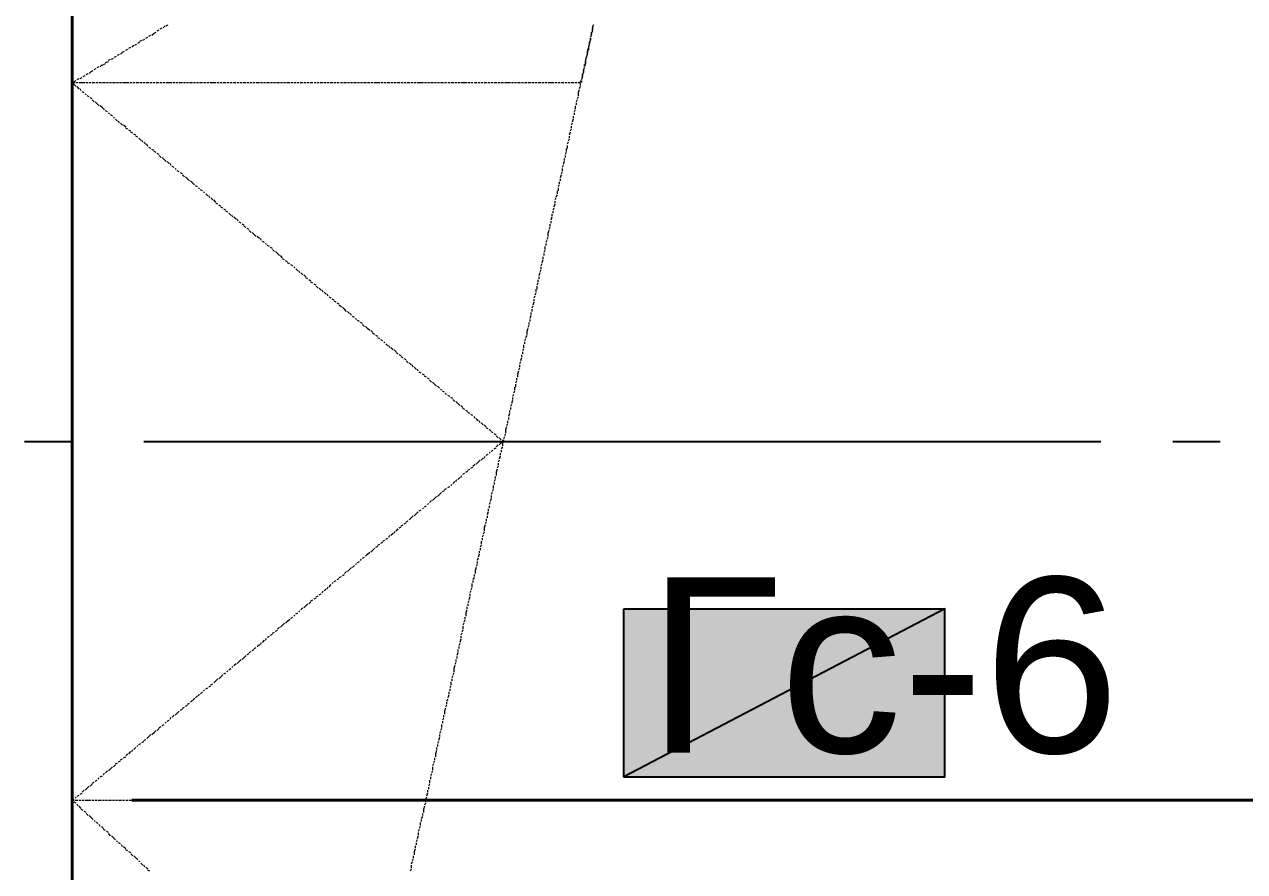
# Model space of a CAD drawing. Extents: x 0 to 604, y 0 to 420.
# Drawn here: x 78.23 to 103.74, y 194.32 to 212.04 of the extents above; entities that cross this region are included whole.
import ezdxf

# ---------------------------------------------------------------- set-up
doc = ezdxf.new("R2010")
doc.units = 0
doc.styles.add('TEYPDFCAD_TEXT', font='arial.ttf')

msp = doc.modelspace()

# ---------------------------------------------------------------- hatches: boundary and pattern name
at = {"true_color": 0xffffff}
h = msp.add_hatch(color=0, dxfattribs=at)
h.paths.add_polyline_path([(90.763, 199.813), (97.472, 199.813), (90.763, 196.3)])
h.paths.add_polyline_path([(97.472, 199.813), (90.763, 196.3), (97.472, 196.3)])

# ---------------------------------------------------------------- linework, layer by layer
at = {"color": 7, "lineweight": 40}
for p, q in [((79.227, 262.065), (79.227, 174.561)), ((107.992, 195.813), (80.476, 195.813))]:
    msp.add_line(p, q, dxfattribs=at)
at = {"lineweight": 25}
for p, q in [((79.227, 221.911), (79.227, 201.909)), ((79.227, 203.306), (78.232, 203.306)), ((100.732, 203.306), (80.73, 203.306)), ((103.23, 203.306), (102.235, 203.306)), ((79.227, 200.406), (79.227, 199.411)), ((79.227, 197.908), (79.227, 177.906))]:
    msp.add_line(p, q, dxfattribs=at)
at = {"color": 7, "lineweight": 5}
for p, q in [((79.227, 212.026), (79.227, 211.984)), ((79.227, 211.963), (79.227, 211.899)), ((81.068, 211.942), (81.111, 211.963)), ((81.132, 211.963), (81.174, 212.005)), ((81.195, 212.005), (81.238, 212.026)), ((90.106, 211.963), (90.128, 212.026)), ((90.128, 212.026), (90.106, 211.984)), ((90.106, 211.963), (90.106, 211.921)), ((79.227, 211.878), (79.227, 211.836)), ((79.227, 211.815), (79.227, 211.773)), ((79.227, 211.751), (79.227, 211.688)), ((80.645, 211.688), (80.687, 211.709)), ((80.708, 211.709), (80.751, 211.73)), ((80.772, 211.751), (80.814, 211.773)), ((80.835, 211.794), (80.878, 211.815)), ((80.899, 211.815), (80.941, 211.857)), ((80.941, 211.857), (80.984, 211.878)), ((81.005, 211.899), (81.047, 211.921)), ((90.085, 211.836), (90.064, 211.773)), ((90.064, 211.773), (90.085, 211.815)), ((90.064, 211.688), (90.064, 211.751)), ((90.064, 211.751), (90.064, 211.709)), ((90.106, 211.899), (90.085, 211.857)), ((90.085, 211.836), (90.085, 211.878)), ((90.106, 211.899), (90.106, 211.942)), ((79.227, 211.667), (79.227, 211.624)), ((79.227, 211.603), (79.227, 211.561)), ((79.227, 211.54), (79.227, 211.476)), ((79.227, 211.455), (79.227, 211.413)), ((80.243, 211.413), (80.285, 211.455)), ((80.285, 211.455), (80.327, 211.476)), ((80.349, 211.497), (80.391, 211.518)), ((80.412, 211.54), (80.454, 211.561)), ((80.476, 211.561), (80.518, 211.603)), ((80.539, 211.603), (80.581, 211.624)), ((80.603, 211.645), (80.645, 211.667)), ((90.001, 211.497), (90.022, 211.54)), ((90.001, 211.497), (90.001, 211.434)), ((90.001, 211.413), (90.001, 211.476)), ((90.043, 211.624), (90.022, 211.582)), ((90.022, 211.561), (90.043, 211.603)), ((90.022, 211.561), (90.022, 211.497)), ((90.043, 211.688), (90.043, 211.645)), ((90.043, 211.624), (90.043, 211.667)), ((79.227, 211.392), (79.227, 211.349)), ((79.227, 211.328), (79.227, 211.264)), ((79.227, 211.264), (79.227, 211.201)), ((79.819, 211.159), (79.862, 211.201)), ((79.883, 211.201), (79.925, 211.222)), ((79.925, 211.243), (79.989, 211.264)), ((79.989, 211.286), (80.031, 211.307)), ((80.052, 211.307), (80.095, 211.328)), ((80.116, 211.349), (80.158, 211.37)), ((80.179, 211.392), (80.222, 211.413)), ((89.958, 211.222), (89.937, 211.159)), ((89.937, 211.159), (89.937, 211.201)), ((89.979, 211.349), (89.958, 211.307)), ((89.958, 211.286), (89.979, 211.328)), ((89.958, 211.286), (89.958, 211.243)), ((89.958, 211.222), (89.958, 211.264)), ((89.979, 211.349), (90.001, 211.413)), ((90.001, 211.413), (89.979, 211.37)), ((79.227, 211.18), (79.227, 211.137)), ((79.227, 211.116), (79.227, 211.074)), ((79.227, 211.053), (79.227, 210.989)), ((79.227, 210.968), (79.227, 210.926)), ((79.46, 210.947), (79.502, 210.968)), ((79.523, 210.989), (79.565, 211.011)), ((79.587, 211.011), (79.629, 211.053)), ((79.629, 211.053), (79.671, 211.074)), ((79.692, 211.095), (79.735, 211.116)), ((79.756, 211.137), (79.798, 211.159)), ((89.895, 210.947), (89.874, 210.883)), ((89.895, 211.011), (89.895, 210.968)), ((89.895, 210.947), (89.895, 210.989)), ((89.916, 211.074), (89.937, 211.137)), ((89.937, 211.137), (89.916, 211.095)), ((89.916, 211.074), (89.916, 211.032)), ((89.916, 211.011), (89.916, 211.053)), ((79.227, 210.905), (79.227, 210.862)), ((79.227, 210.841), (79.227, 210.778)), ((79.227, 210.82), (79.29, 210.82)), ((79.269, 210.778), (79.227, 210.82)), ((79.227, 210.82), (79.269, 210.82)), ((79.227, 210.756), (79.227, 210.714)), ((79.227, 210.693), (79.227, 210.651)), ((79.269, 210.841), (79.311, 210.862)), ((79.311, 210.735), (79.269, 210.778)), ((79.311, 210.82), (79.354, 210.82)), ((79.333, 210.883), (79.375, 210.905)), ((79.375, 210.693), (79.333, 210.735)), ((79.375, 210.82), (79.438, 210.82)), ((79.396, 210.905), (79.438, 210.926)), ((79.417, 210.651), (79.396, 210.693)), ((79.438, 210.82), (79.502, 210.82)), ((79.523, 210.82), (79.565, 210.82)), ((79.587, 210.82), (79.629, 210.82)), ((79.65, 210.82), (79.714, 210.82)), ((79.735, 210.82), (79.777, 210.82)), ((79.798, 210.82), (79.841, 210.82)), ((79.862, 210.82), (79.925, 210.82)), ((79.947, 210.82), (79.989, 210.82)), ((80.01, 210.82), (80.052, 210.82)), ((80.073, 210.82), (80.137, 210.82)), ((80.158, 210.82), (80.2, 210.82)), ((80.222, 210.82), (80.264, 210.82)), ((80.285, 210.82), (80.349, 210.82)), ((80.349, 210.82), (80.412, 210.82)), ((80.433, 210.82), (80.476, 210.82)), ((80.497, 210.82), (80.539, 210.82)), ((80.56, 210.82), (80.624, 210.82)), ((80.645, 210.82), (80.687, 210.82)), ((80.708, 210.82), (80.751, 210.82)), ((80.772, 210.82), (80.835, 210.82)), ((80.857, 210.82), (80.899, 210.82)), ((80.92, 210.82), (80.962, 210.82)), ((80.984, 210.82), (81.047, 210.82)), ((81.068, 210.82), (81.111, 210.82)), ((81.132, 210.82), (81.174, 210.82)), ((81.195, 210.82), (81.259, 210.82)), ((81.259, 210.82), (81.322, 210.82)), ((81.343, 210.82), (81.386, 210.82)), ((81.407, 210.82), (81.449, 210.82)), ((81.47, 210.82), (81.534, 210.82)), ((81.555, 210.82), (81.597, 210.82)), ((81.619, 210.82), (81.661, 210.82)), ((81.682, 210.82), (81.746, 210.82)), ((81.767, 210.82), (81.809, 210.82)), ((81.83, 210.82), (81.873, 210.82)), ((81.894, 210.82), (81.957, 210.82)), ((81.978, 210.82), (82.021, 210.82)), ((82.042, 210.82), (82.084, 210.82)), ((82.105, 210.82), (82.169, 210.82)), ((82.169, 210.82), (82.232, 210.82)), ((82.254, 210.82), (82.296, 210.82)), ((82.317, 210.82), (82.359, 210.82)), ((82.381, 210.82), (82.444, 210.82)), ((82.465, 210.82), (82.508, 210.82)), ((82.529, 210.82), (82.571, 210.82)), ((82.592, 210.82), (82.656, 210.82)), ((82.677, 210.82), (82.719, 210.82)), ((82.74, 210.82), (82.783, 210.82)), ((82.804, 210.82), (82.867, 210.82)), ((82.889, 210.82), (82.931, 210.82)), ((82.952, 210.82), (82.994, 210.82)), ((83.016, 210.82), (83.058, 210.82)), ((83.079, 210.82), (83.143, 210.82)), ((83.164, 210.82), (83.206, 210.82)), ((83.227, 210.82), (83.27, 210.82)), ((83.291, 210.82), (83.354, 210.82)), ((83.375, 210.82), (83.418, 210.82)), ((83.439, 210.82), (83.481, 210.82)), ((83.502, 210.82), (83.566, 210.82)), ((83.587, 210.82), (83.629, 210.82)), ((83.651, 210.82), (83.693, 210.82)), ((83.714, 210.82), (83.778, 210.82)), ((83.799, 210.82), (83.841, 210.82)), ((83.862, 210.82), (83.905, 210.82)), ((83.926, 210.82), (83.968, 210.82)), ((83.989, 210.82), (84.053, 210.82)), ((84.074, 210.82), (84.116, 210.82)), ((84.137, 210.82), (84.18, 210.82)), ((84.201, 210.82), (84.264, 210.82)), ((84.286, 210.82), (84.328, 210.82)), ((84.349, 210.82), (84.391, 210.82)), ((84.413, 210.82), (84.476, 210.82)), ((84.497, 210.82), (84.54, 210.82)), ((84.561, 210.82), (84.603, 210.82)), ((84.624, 210.82), (84.688, 210.82)), ((84.709, 210.82), (84.751, 210.82)), ((84.772, 210.82), (84.815, 210.82)), ((84.836, 210.82), (84.878, 210.82)), ((84.899, 210.82), (84.963, 210.82)), ((84.984, 210.82), (85.026, 210.82)), ((85.048, 210.82), (85.09, 210.82)), ((85.111, 210.82), (85.175, 210.82)), ((85.196, 210.82), (85.238, 210.82)), ((85.259, 210.82), (85.302, 210.82)), ((85.323, 210.82), (85.386, 210.82)), ((85.407, 210.82), (85.45, 210.82)), ((85.471, 210.82), (85.513, 210.82)), ((85.534, 210.82), (85.598, 210.82)), ((85.598, 210.82), (85.661, 210.82)), ((85.683, 210.82), (85.725, 210.82)), ((85.746, 210.82), (85.788, 210.82)), ((85.81, 210.82), (85.873, 210.82)), ((85.894, 210.82), (85.937, 210.82)), ((85.958, 210.82), (86, 210.82)), ((86.021, 210.82), (86.085, 210.82)), ((86.106, 210.82), (86.148, 210.82)), ((86.169, 210.82), (86.212, 210.82)), ((86.233, 210.82), (86.296, 210.82)), ((86.318, 210.82), (86.36, 210.82)), ((86.381, 210.82), (86.423, 210.82)), ((86.445, 210.82), (86.508, 210.82)), ((86.508, 210.82), (86.572, 210.82)), ((86.593, 210.82), (86.635, 210.82)), ((86.656, 210.82), (86.699, 210.82)), ((86.72, 210.82), (86.783, 210.82)), ((86.804, 210.82), (86.847, 210.82)), ((86.868, 210.82), (86.91, 210.82)), ((86.931, 210.82), (86.995, 210.82)), ((87.016, 210.82), (87.058, 210.82)), ((87.08, 210.82), (87.122, 210.82)), ((87.143, 210.82), (87.207, 210.82)), ((87.228, 210.82), (87.27, 210.82)), ((87.291, 210.82), (87.334, 210.82)), ((87.355, 210.82), (87.418, 210.82)), ((87.418, 210.82), (87.482, 210.82)), ((87.503, 210.82), (87.545, 210.82)), ((87.566, 210.82), (87.609, 210.82)), ((87.63, 210.82), (87.693, 210.82)), ((87.715, 210.82), (87.757, 210.82)), ((87.778, 210.82), (87.82, 210.82)), ((87.842, 210.82), (87.905, 210.82)), ((87.926, 210.82), (87.969, 210.82)), ((87.99, 210.82), (88.032, 210.82)), ((88.053, 210.82), (88.117, 210.82)), ((88.138, 210.82), (88.18, 210.82)), ((88.201, 210.82), (88.244, 210.82)), ((88.265, 210.82), (88.328, 210.82)), ((88.328, 210.82), (88.392, 210.82)), ((88.413, 210.82), (88.455, 210.82)), ((88.477, 210.82), (88.519, 210.82)), ((88.54, 210.82), (88.604, 210.82)), ((88.625, 210.82), (88.667, 210.82)), ((88.688, 210.82), (88.731, 210.82)), ((88.752, 210.82), (88.815, 210.82)), ((88.836, 210.82), (88.879, 210.82)), ((88.9, 210.82), (88.942, 210.82)), ((88.963, 210.82), (89.027, 210.82)), ((89.048, 210.82), (89.09, 210.82)), ((89.112, 210.82), (89.154, 210.82)), ((89.175, 210.82), (89.239, 210.82)), ((89.239, 210.82), (89.302, 210.82)), ((89.323, 210.82), (89.366, 210.82)), ((89.387, 210.82), (89.429, 210.82)), ((89.45, 210.82), (89.514, 210.82)), ((89.535, 210.82), (89.577, 210.82)), ((89.598, 210.82), (89.641, 210.82)), ((89.662, 210.82), (89.725, 210.82)), ((89.747, 210.82), (89.789, 210.82)), ((89.81, 210.82), (89.852, 210.82)), ((89.852, 210.735), (89.831, 210.693)), ((89.852, 210.82), (89.874, 210.862)), ((89.852, 210.799), (89.852, 210.756)), ((89.874, 210.883), (89.895, 210.926)), ((89.874, 210.862), (89.874, 210.82)), ((79.227, 210.63), (79.227, 210.566)), ((79.227, 210.545), (79.227, 210.502)), ((79.227, 210.481), (79.227, 210.439)), ((79.481, 210.608), (79.438, 210.63)), ((79.523, 210.566), (79.502, 210.587)), ((79.587, 210.524), (79.544, 210.545)), ((79.65, 210.481), (79.608, 210.502)), ((79.692, 210.418), (79.65, 210.46)), ((89.789, 210.46), (89.768, 210.418)), ((89.81, 210.524), (89.789, 210.481)), ((89.831, 210.672), (89.81, 210.608)), ((89.81, 210.608), (89.81, 210.545)), ((79.227, 210.418), (79.227, 210.354)), ((79.227, 210.354), (79.227, 210.291)), ((79.227, 210.27), (79.227, 210.227)), ((79.227, 210.206), (79.227, 210.164)), ((79.756, 210.375), (79.714, 210.418)), ((79.798, 210.333), (79.756, 210.375)), ((79.862, 210.291), (79.819, 210.333)), ((79.904, 210.249), (79.862, 210.291)), ((79.968, 210.206), (79.925, 210.227)), ((80.01, 210.164), (79.989, 210.185)), ((89.747, 210.249), (89.725, 210.206)), ((89.725, 210.185), (89.725, 210.143)), ((89.747, 210.333), (89.747, 210.27)), ((89.768, 210.397), (89.768, 210.354)), ((79.227, 210.143), (79.227, 210.079)), ((79.227, 210.058), (79.227, 210.016)), ((79.227, 209.994), (79.227, 209.952)), ((79.227, 209.931), (79.227, 209.868)), ((80.073, 210.121), (80.031, 210.143)), ((80.116, 210.079), (80.095, 210.1)), ((80.179, 210.016), (80.137, 210.058)), ((80.222, 209.973), (80.2, 210.016)), ((80.285, 209.931), (80.243, 209.973)), ((80.349, 209.889), (80.306, 209.931)), ((89.683, 209.973), (89.662, 209.931)), ((89.704, 210.058), (89.683, 209.994)), ((89.704, 210.121), (89.704, 210.079)), ((79.227, 209.846), (79.227, 209.804)), ((79.227, 209.783), (79.227, 209.74)), ((79.227, 209.719), (79.227, 209.656)), ((80.391, 209.846), (80.349, 209.868)), ((80.454, 209.804), (80.412, 209.825)), ((80.497, 209.762), (80.454, 209.783)), ((80.56, 209.719), (80.518, 209.74)), ((80.603, 209.677), (80.56, 209.698)), ((89.641, 209.783), (89.62, 209.719)), ((89.62, 209.698), (89.62, 209.656)), ((89.662, 209.846), (89.641, 209.804)), ((89.662, 209.91), (89.662, 209.868)), ((79.227, 209.635), (79.227, 209.592)), ((79.227, 209.571), (79.227, 209.529)), ((79.227, 209.508), (79.227, 209.444)), ((79.227, 209.444), (79.227, 209.381)), ((80.666, 209.613), (80.624, 209.656)), ((80.708, 209.571), (80.687, 209.613)), ((80.772, 209.529), (80.73, 209.571)), ((80.814, 209.486), (80.793, 209.529)), ((80.878, 209.444), (80.835, 209.465)), ((80.941, 209.402), (80.899, 209.423)), ((89.556, 209.444), (89.556, 209.381)), ((89.598, 209.571), (89.577, 209.529)), ((89.577, 209.508), (89.577, 209.444)), ((89.62, 209.635), (89.598, 209.592)), ((79.227, 209.359), (79.227, 209.317)), ((79.227, 209.296), (79.227, 209.254)), ((79.227, 209.232), (79.227, 209.169)), ((80.984, 209.359), (80.941, 209.381)), ((81.047, 209.317), (81.005, 209.338)), ((81.089, 209.254), (81.047, 209.296)), ((81.153, 209.211), (81.111, 209.254)), ((81.195, 209.169), (81.153, 209.211)), ((81.259, 209.127), (81.216, 209.169)), ((89.514, 209.169), (89.493, 209.106)), ((89.514, 209.232), (89.514, 209.19)), ((89.556, 209.359), (89.535, 209.317)), ((89.535, 209.296), (89.535, 209.254)), ((79.227, 209.148), (79.227, 209.106)), ((79.227, 209.084), (79.227, 209.042)), ((79.227, 209.021), (79.227, 208.957)), ((79.227, 208.936), (79.227, 208.894)), ((81.301, 209.084), (81.28, 209.127)), ((81.365, 209.042), (81.322, 209.063)), ((81.407, 209), (81.386, 209.021)), ((81.47, 208.957), (81.428, 208.978)), ((81.534, 208.915), (81.492, 208.936)), ((81.576, 208.851), (81.534, 208.894)), ((89.45, 208.894), (89.429, 208.83)), ((89.471, 208.957), (89.45, 208.915)), ((89.493, 209.084), (89.471, 209.042)), ((89.471, 209.021), (89.471, 208.978)), ((79.227, 208.873), (79.227, 208.83)), ((79.227, 208.809), (79.227, 208.746)), ((79.227, 208.725), (79.227, 208.682)), ((79.227, 208.661), (79.227, 208.619)), ((81.64, 208.809), (81.597, 208.851)), ((81.682, 208.767), (81.64, 208.809)), ((81.746, 208.725), (81.703, 208.767)), ((81.788, 208.682), (81.746, 208.725)), ((81.851, 208.64), (81.809, 208.661)), ((89.408, 208.682), (89.387, 208.64)), ((89.408, 208.746), (89.408, 208.703)), ((89.429, 208.809), (89.429, 208.767)), ((79.227, 208.597), (79.227, 208.534)), ((79.227, 208.534), (79.227, 208.47)), ((79.227, 208.449), (79.227, 208.407)), ((79.227, 208.386), (79.227, 208.343)), ((81.894, 208.597), (81.873, 208.619)), ((81.957, 208.555), (81.915, 208.576)), ((82, 208.513), (81.978, 208.534)), ((82.063, 208.449), (82.021, 208.492)), ((82.105, 208.407), (82.084, 208.449)), ((82.169, 208.365), (82.127, 208.407)), ((89.344, 208.407), (89.323, 208.365)), ((89.366, 208.47), (89.344, 208.428)), ((89.366, 208.555), (89.366, 208.492)), ((89.387, 208.619), (89.387, 208.555)), ((79.227, 208.322), (79.227, 208.259)), ((79.227, 208.238), (79.227, 208.195)), ((79.227, 208.174), (79.227, 208.132)), ((82.232, 208.322), (82.19, 208.365)), ((82.275, 208.28), (82.232, 208.301)), ((82.338, 208.238), (82.296, 208.259)), ((82.381, 208.195), (82.338, 208.216)), ((82.444, 208.153), (82.402, 208.174)), ((82.486, 208.111), (82.444, 208.132)), ((89.302, 208.195), (89.281, 208.153)), ((89.281, 208.132), (89.281, 208.089)), ((89.323, 208.28), (89.302, 208.216)), ((89.323, 208.343), (89.323, 208.301)), ((79.227, 208.111), (79.227, 208.047)), ((79.227, 208.026), (79.227, 207.984)), ((79.227, 207.963), (79.227, 207.92)), ((79.227, 207.899), (79.227, 207.835)), ((82.55, 208.047), (82.508, 208.089)), ((82.592, 208.005), (82.571, 208.047)), ((82.656, 207.963), (82.613, 208.005)), ((82.698, 207.92), (82.677, 207.963)), ((82.762, 207.878), (82.719, 207.899)), ((89.26, 208.005), (89.239, 207.941)), ((89.239, 207.92), (89.239, 207.878)), ((89.26, 208.068), (89.26, 208.026)), ((79.227, 207.814), (79.227, 207.772)), ((79.227, 207.751), (79.227, 207.708)), ((79.227, 207.687), (79.227, 207.624)), ((79.227, 207.624), (79.227, 207.56)), ((82.825, 207.835), (82.783, 207.857)), ((82.867, 207.793), (82.825, 207.814)), ((82.931, 207.751), (82.889, 207.772)), ((82.973, 207.687), (82.931, 207.73)), ((83.037, 207.645), (82.994, 207.687)), ((83.079, 207.603), (83.037, 207.645)), ((89.196, 207.73), (89.175, 207.666)), ((89.175, 207.666), (89.175, 207.603)), ((89.217, 207.793), (89.196, 207.751)), ((89.217, 207.857), (89.217, 207.814)), ((79.227, 207.539), (79.227, 207.497)), ((79.227, 207.476), (79.227, 207.433)), ((79.227, 207.412), (79.227, 207.349)), ((83.143, 207.56), (83.1, 207.603)), ((83.185, 207.518), (83.164, 207.56)), ((83.248, 207.476), (83.206, 207.497)), ((83.291, 207.433), (83.27, 207.454)), ((83.354, 207.391), (83.312, 207.412)), ((83.418, 207.349), (83.375, 207.37)), ((89.112, 207.391), (89.112, 207.327)), ((89.154, 207.518), (89.133, 207.476)), ((89.133, 207.454), (89.133, 207.412)), ((89.175, 207.582), (89.154, 207.539)), ((79.227, 207.327), (79.227, 207.285)), ((79.227, 207.264), (79.227, 207.222)), ((79.227, 207.201), (79.227, 207.137)), ((79.227, 207.116), (79.227, 207.073)), ((83.46, 207.285), (83.418, 207.327)), ((83.524, 207.243), (83.481, 207.285)), ((83.566, 207.201), (83.524, 207.243)), ((83.629, 207.158), (83.587, 207.201)), ((83.672, 207.116), (83.629, 207.137)), ((89.069, 207.116), (89.048, 207.052)), ((89.069, 207.179), (89.069, 207.137)), ((89.112, 207.306), (89.09, 207.264)), ((89.09, 207.243), (89.09, 207.201)), ((79.227, 207.052), (79.227, 207.01)), ((79.227, 206.989), (79.227, 206.925)), ((79.227, 206.904), (79.227, 206.862)), ((83.735, 207.073), (83.693, 207.095)), ((83.778, 207.031), (83.735, 207.052)), ((83.841, 206.989), (83.799, 207.01)), ((83.883, 206.946), (83.862, 206.968)), ((83.947, 206.883), (83.905, 206.925)), ((83.989, 206.841), (83.968, 206.883)), ((89.027, 206.904), (89.006, 206.862)), ((89.048, 207.031), (89.027, 206.989)), ((89.027, 206.968), (89.027, 206.925)), ((79.227, 206.841), (79.227, 206.798)), ((79.227, 206.777), (79.227, 206.714)), ((79.227, 206.714), (79.227, 206.65)), ((79.227, 206.629), (79.227, 206.587)), ((84.053, 206.798), (84.01, 206.841)), ((84.116, 206.756), (84.074, 206.798)), ((84.159, 206.714), (84.116, 206.735)), ((84.222, 206.671), (84.18, 206.692)), ((84.264, 206.629), (84.222, 206.65)), ((84.328, 206.587), (84.286, 206.608)), ((88.963, 206.629), (88.942, 206.587)), ((88.963, 206.692), (88.963, 206.65)), ((89.006, 206.841), (88.985, 206.777)), ((88.985, 206.756), (88.985, 206.714)), ((79.227, 206.565), (79.227, 206.523)), ((79.227, 206.502), (79.227, 206.439)), ((79.227, 206.417), (79.227, 206.375)), ((79.227, 206.354), (79.227, 206.311)), ((84.37, 206.523), (84.328, 206.565)), ((84.434, 206.481), (84.391, 206.523)), ((84.476, 206.439), (84.455, 206.481)), ((84.54, 206.396), (84.497, 206.439)), ((84.582, 206.354), (84.561, 206.396)), ((88.9, 206.354), (88.879, 206.311)), ((88.921, 206.417), (88.9, 206.375)), ((88.921, 206.502), (88.921, 206.439)), ((88.942, 206.565), (88.942, 206.502)), ((79.227, 206.29), (79.227, 206.227)), ((79.227, 206.206), (79.227, 206.163)), ((79.227, 206.142), (79.227, 206.1)), ((84.645, 206.311), (84.603, 206.333)), ((84.709, 206.269), (84.667, 206.29)), ((84.751, 206.227), (84.709, 206.248)), ((84.815, 206.185), (84.772, 206.206)), ((84.857, 206.121), (84.815, 206.163)), ((84.921, 206.079), (84.878, 206.121)), ((88.858, 206.142), (88.836, 206.1)), ((88.879, 206.227), (88.858, 206.163)), ((88.879, 206.29), (88.879, 206.248)), ((79.227, 206.079), (79.227, 206.015)), ((79.227, 205.994), (79.227, 205.952)), ((79.227, 205.93), (79.227, 205.888)), ((79.227, 205.867), (79.227, 205.804)), ((84.963, 206.036), (84.921, 206.079)), ((85.026, 205.994), (84.984, 206.036)), ((85.069, 205.952), (85.048, 205.994)), ((85.132, 205.909), (85.09, 205.93)), ((85.175, 205.867), (85.153, 205.888)), ((85.238, 205.825), (85.196, 205.846)), ((88.815, 205.952), (88.794, 205.888)), ((88.794, 205.867), (88.794, 205.825)), ((88.815, 206.015), (88.815, 205.973)), ((88.836, 206.079), (88.836, 206.036)), ((79.227, 205.804), (79.227, 205.74)), ((79.227, 205.719), (79.227, 205.677)), ((79.227, 205.655), (79.227, 205.613)), ((79.227, 205.592), (79.227, 205.528)), ((85.302, 205.782), (85.259, 205.804)), ((85.344, 205.719), (85.302, 205.761)), ((85.407, 205.677), (85.365, 205.719)), ((85.45, 205.634), (85.407, 205.677)), ((85.513, 205.592), (85.471, 205.634)), ((88.752, 205.677), (88.731, 205.613)), ((88.731, 205.613), (88.731, 205.549)), ((88.773, 205.74), (88.752, 205.698)), ((88.773, 205.804), (88.773, 205.761)), ((79.227, 205.507), (79.227, 205.465)), ((79.227, 205.444), (79.227, 205.401)), ((79.227, 205.38), (79.227, 205.317)), ((85.556, 205.549), (85.513, 205.571)), ((85.619, 205.507), (85.577, 205.528)), ((85.661, 205.465), (85.619, 205.486)), ((85.725, 205.423), (85.683, 205.444)), ((85.767, 205.38), (85.746, 205.401)), ((85.831, 205.317), (85.788, 205.359)), ((88.667, 205.338), (88.667, 205.274)), ((88.709, 205.465), (88.688, 205.423)), ((88.688, 205.401), (88.688, 205.359)), ((88.731, 205.528), (88.709, 205.486)), ((79.227, 205.295), (79.227, 205.253)), ((79.227, 205.232), (79.227, 205.19)), ((79.227, 205.168), (79.227, 205.105)), ((79.227, 205.084), (79.227, 205.042)), ((85.873, 205.274), (85.852, 205.317)), ((85.937, 205.232), (85.894, 205.274)), ((86, 205.19), (85.958, 205.232)), ((86.042, 205.147), (86, 205.168)), ((86.106, 205.105), (86.064, 205.126)), ((86.148, 205.063), (86.106, 205.084)), ((88.625, 205.126), (88.625, 205.084)), ((88.667, 205.253), (88.646, 205.211)), ((88.646, 205.19), (88.646, 205.147)), ((79.227, 205.02), (79.227, 204.978)), ((79.227, 204.957), (79.227, 204.915)), ((79.227, 204.893), (79.227, 204.83)), ((86.212, 205.02), (86.169, 205.042)), ((86.254, 204.957), (86.212, 204.999)), ((86.318, 204.915), (86.275, 204.957)), ((86.36, 204.872), (86.339, 204.915)), ((86.423, 204.83), (86.381, 204.872)), ((86.466, 204.787), (86.445, 204.83)), ((88.582, 204.851), (88.561, 204.809)), ((88.604, 204.978), (88.582, 204.936)), ((88.582, 204.915), (88.582, 204.872)), ((88.625, 205.063), (88.604, 204.999)), ((79.227, 204.809), (79.227, 204.766)), ((79.227, 204.745), (79.227, 204.703)), ((79.227, 204.682), (79.227, 204.618)), ((79.227, 204.597), (79.227, 204.555)), ((86.529, 204.745), (86.487, 204.766)), ((86.593, 204.703), (86.55, 204.724)), ((86.635, 204.661), (86.593, 204.682)), ((86.699, 204.618), (86.656, 204.639)), ((86.741, 204.555), (86.699, 204.597)), ((88.519, 204.576), (88.498, 204.534)), ((88.519, 204.639), (88.519, 204.597)), ((88.561, 204.787), (88.54, 204.724)), ((88.54, 204.724), (88.54, 204.661)), ((79.227, 204.534), (79.227, 204.491)), ((79.227, 204.47), (79.227, 204.406)), ((79.227, 204.385), (79.227, 204.343)), ((79.227, 204.322), (79.227, 204.28)), ((86.804, 204.512), (86.762, 204.555)), ((86.847, 204.47), (86.804, 204.512)), ((86.91, 204.428), (86.868, 204.47)), ((86.953, 204.385), (86.931, 204.406)), ((87.016, 204.343), (86.974, 204.364)), ((87.058, 204.301), (87.037, 204.322)), ((88.477, 204.364), (88.455, 204.322)), ((88.477, 204.449), (88.477, 204.385)), ((88.498, 204.512), (88.498, 204.449)), ((79.227, 204.258), (79.227, 204.195)), ((79.227, 204.174), (79.227, 204.131)), ((79.227, 204.11), (79.227, 204.068)), ((87.122, 204.258), (87.08, 204.28)), ((87.185, 204.216), (87.143, 204.237)), ((87.228, 204.152), (87.185, 204.195)), ((87.291, 204.11), (87.249, 204.152)), ((87.334, 204.068), (87.291, 204.11)), ((87.397, 204.025), (87.355, 204.068)), ((88.413, 204.089), (88.392, 204.047)), ((88.434, 204.174), (88.413, 204.11)), ((88.455, 204.301), (88.434, 204.258)), ((88.434, 204.237), (88.434, 204.195)), ((79.227, 204.047), (79.227, 204.004)), ((79.227, 203.983), (79.227, 203.92)), ((79.227, 203.899), (79.227, 203.856)), ((79.227, 203.835), (79.227, 203.793)), ((87.439, 203.983), (87.397, 204.004)), ((87.503, 203.941), (87.461, 203.962)), ((87.545, 203.899), (87.503, 203.92)), ((87.609, 203.856), (87.566, 203.877)), ((87.651, 203.793), (87.63, 203.835)), ((87.715, 203.75), (87.672, 203.793)), ((88.371, 203.899), (88.35, 203.835)), ((88.35, 203.814), (88.35, 203.772)), ((88.371, 203.962), (88.371, 203.92)), ((88.392, 204.025), (88.392, 203.983)), ((79.227, 203.772), (79.227, 203.708)), ((79.227, 203.687), (79.227, 203.644)), ((79.227, 203.623), (79.227, 203.581)), ((79.227, 203.56), (79.227, 203.496)), ((87.757, 203.708), (87.736, 203.75)), ((87.82, 203.666), (87.778, 203.708)), ((87.884, 203.623), (87.842, 203.666)), ((87.926, 203.581), (87.884, 203.602)), ((87.99, 203.539), (87.947, 203.56)), ((88.307, 203.623), (88.286, 203.56)), ((88.286, 203.56), (88.286, 203.496)), ((88.328, 203.687), (88.307, 203.644)), ((88.328, 203.75), (88.328, 203.708)), ((79.227, 203.475), (79.227, 203.433)), ((79.227, 203.412), (79.227, 203.369)), ((79.227, 203.348), (79.227, 203.285)), ((88.032, 203.496), (87.99, 203.518)), ((88.096, 203.454), (88.053, 203.475)), ((88.138, 203.391), (88.096, 203.433)), ((88.201, 203.348), (88.159, 203.391)), ((88.159, 203.242), (88.201, 203.285)), ((88.201, 203.285), (88.244, 203.327)), ((88.244, 203.327), (88.223, 203.348)), ((88.223, 203.285), (88.223, 203.221)), ((88.265, 203.412), (88.244, 203.369)), ((88.244, 203.348), (88.244, 203.306)), ((88.286, 203.475), (88.265, 203.433)), ((79.227, 203.263), (79.227, 203.221)), ((79.227, 203.2), (79.227, 203.158)), ((79.227, 203.137), (79.227, 203.094)), ((79.227, 203.073), (79.227, 203.009)), ((87.884, 203.031), (87.926, 203.052)), ((87.947, 203.073), (87.969, 203.094)), ((87.99, 203.115), (88.032, 203.137)), ((88.053, 203.158), (88.096, 203.179)), ((88.096, 203.2), (88.138, 203.242)), ((88.18, 203.073), (88.18, 203.031)), ((88.223, 203.2), (88.201, 203.158)), ((88.201, 203.137), (88.201, 203.094)), ((79.227, 202.988), (79.227, 202.946)), ((79.227, 202.925), (79.227, 202.882)), ((79.227, 202.861), (79.227, 202.798)), ((79.227, 202.777), (79.227, 202.734)), ((87.566, 202.756), (87.609, 202.777)), ((87.609, 202.798), (87.651, 202.84)), ((87.672, 202.84), (87.715, 202.882)), ((87.715, 202.882), (87.757, 202.925)), ((87.778, 202.925), (87.82, 202.967)), ((87.842, 202.967), (87.863, 203.009)), ((88.138, 202.798), (88.117, 202.756)), ((88.159, 202.925), (88.138, 202.882)), ((88.138, 202.861), (88.138, 202.819)), ((88.18, 203.009), (88.159, 202.946)), ((79.227, 202.713), (79.227, 202.671)), ((79.227, 202.65), (79.227, 202.586)), ((79.227, 202.565), (79.227, 202.523)), ((87.249, 202.48), (87.27, 202.523)), ((87.291, 202.523), (87.334, 202.565)), ((87.355, 202.565), (87.376, 202.607)), ((87.397, 202.629), (87.439, 202.65)), ((87.461, 202.671), (87.503, 202.692)), ((87.503, 202.713), (87.545, 202.734)), ((88.074, 202.523), (88.053, 202.48)), ((88.074, 202.586), (88.074, 202.544)), ((88.117, 202.734), (88.096, 202.671)), ((88.096, 202.671), (88.096, 202.607)), ((79.227, 202.501), (79.227, 202.459)), ((79.227, 202.438), (79.227, 202.375)), ((79.227, 202.353), (79.227, 202.311)), ((79.227, 202.29), (79.227, 202.248)), ((86.974, 202.269), (87.016, 202.29)), ((87.016, 202.311), (87.058, 202.332)), ((87.08, 202.353), (87.122, 202.375)), ((87.143, 202.396), (87.164, 202.417)), ((87.185, 202.438), (87.228, 202.48)), ((88.032, 202.311), (88.011, 202.269)), ((88.032, 202.396), (88.032, 202.332)), ((88.053, 202.459), (88.053, 202.417)), ((79.227, 202.226), (79.227, 202.184)), ((79.227, 202.163), (79.227, 202.099)), ((79.227, 202.078), (79.227, 202.036)), ((79.227, 202.015), (79.227, 201.972)), ((86.656, 201.994), (86.677, 202.015)), ((86.699, 202.036), (86.741, 202.078)), ((86.762, 202.078), (86.804, 202.12)), ((86.804, 202.12), (86.847, 202.163)), ((86.868, 202.163), (86.91, 202.205)), ((86.91, 202.205), (86.953, 202.248)), ((87.969, 202.036), (87.947, 201.994)), ((87.99, 202.12), (87.969, 202.057)), ((88.011, 202.248), (87.99, 202.205)), ((87.99, 202.184), (87.99, 202.142)), ((79.227, 201.951), (79.227, 201.888)), ((79.227, 201.867), (79.227, 201.824)), ((79.227, 201.803), (79.227, 201.761)), ((86.318, 201.718), (86.36, 201.761)), ((86.381, 201.761), (86.423, 201.803)), ((86.423, 201.803), (86.466, 201.845)), ((86.487, 201.867), (86.529, 201.888)), ((86.55, 201.909), (86.572, 201.93)), ((86.593, 201.951), (86.635, 201.972)), ((87.926, 201.845), (87.905, 201.782)), ((87.905, 201.761), (87.905, 201.718)), ((87.926, 201.909), (87.926, 201.867)), ((87.947, 201.972), (87.947, 201.93)), ((79.227, 201.739), (79.227, 201.676)), ((79.227, 201.655), (79.227, 201.613)), ((79.227, 201.591), (79.227, 201.549)), ((79.227, 201.528), (79.227, 201.464)), ((86.064, 201.507), (86.106, 201.528)), ((86.106, 201.549), (86.148, 201.57)), ((86.169, 201.591), (86.212, 201.613)), ((86.212, 201.634), (86.254, 201.655)), ((86.275, 201.676), (86.318, 201.718)), ((87.863, 201.57), (87.842, 201.507)), ((87.842, 201.507), (87.842, 201.443)), ((87.884, 201.634), (87.863, 201.591)), ((87.884, 201.697), (87.884, 201.655)), ((79.227, 201.443), (79.227, 201.401)), ((79.227, 201.38), (79.227, 201.337)), ((79.227, 201.316), (79.227, 201.274)), ((79.227, 201.253), (79.227, 201.189)), ((85.725, 201.232), (85.767, 201.253)), ((85.788, 201.274), (85.831, 201.295)), ((85.852, 201.316), (85.873, 201.358)), ((85.894, 201.358), (85.937, 201.401)), ((85.958, 201.401), (85.979, 201.443)), ((86, 201.443), (86.042, 201.486)), ((87.82, 201.358), (87.799, 201.316)), ((87.799, 201.295), (87.799, 201.253)), ((87.842, 201.422), (87.82, 201.38)), ((79.227, 201.168), (79.227, 201.126)), ((79.227, 201.105), (79.227, 201.062)), ((79.227, 201.041), (79.227, 200.977)), ((85.407, 200.956), (85.45, 200.999)), ((85.471, 200.999), (85.513, 201.041)), ((85.513, 201.041), (85.556, 201.083)), ((85.577, 201.105), (85.619, 201.126)), ((85.619, 201.147), (85.661, 201.168)), ((85.683, 201.189), (85.725, 201.21)), ((87.736, 201.02), (87.736, 200.977)), ((87.778, 201.147), (87.757, 201.105)), ((87.757, 201.083), (87.757, 201.041)), ((87.778, 201.232), (87.778, 201.168)), ((79.227, 200.956), (79.227, 200.914)), ((79.227, 200.893), (79.227, 200.851)), ((79.227, 200.829), (79.227, 200.766)), ((79.227, 200.745), (79.227, 200.702)), ((85.153, 200.745), (85.175, 200.766)), ((85.196, 200.787), (85.238, 200.808)), ((85.259, 200.829), (85.28, 200.851)), ((85.302, 200.872), (85.344, 200.893)), ((85.365, 200.914), (85.407, 200.956)), ((87.693, 200.745), (87.672, 200.702)), ((87.715, 200.872), (87.693, 200.829)), ((87.693, 200.808), (87.693, 200.766)), ((87.736, 200.956), (87.715, 200.893)), ((79.227, 200.681), (79.227, 200.639)), ((79.227, 200.618), (79.227, 200.554)), ((79.227, 200.533), (79.227, 200.491)), ((84.815, 200.47), (84.857, 200.491)), ((84.878, 200.512), (84.921, 200.533)), ((84.921, 200.554), (84.963, 200.596)), ((84.984, 200.596), (85.026, 200.639)), ((85.026, 200.639), (85.069, 200.681)), ((85.09, 200.681), (85.132, 200.724)), ((87.63, 200.533), (87.63, 200.491)), ((87.672, 200.681), (87.651, 200.618)), ((87.651, 200.618), (87.651, 200.554)), ((79.227, 200.47), (79.227, 200.427)), ((79.227, 200.406), (79.227, 200.364)), ((79.227, 200.343), (79.227, 200.279)), ((79.227, 200.258), (79.227, 200.215)), ((84.497, 200.194), (84.54, 200.237)), ((84.561, 200.237), (84.582, 200.279)), ((84.603, 200.279), (84.645, 200.321)), ((84.667, 200.343), (84.688, 200.364)), ((84.709, 200.385), (84.751, 200.406)), ((84.772, 200.427), (84.815, 200.448)), ((87.588, 200.258), (87.566, 200.215)), ((87.588, 200.343), (87.588, 200.279)), ((87.63, 200.47), (87.609, 200.427)), ((87.609, 200.406), (87.609, 200.364)), ((79.227, 200.194), (79.227, 200.152)), ((79.227, 200.131), (79.227, 200.067)), ((79.227, 200.046), (79.227, 200.004)), ((79.227, 199.983), (79.227, 199.94)), ((84.222, 199.983), (84.264, 200.004)), ((84.286, 200.025), (84.328, 200.046)), ((84.328, 200.067), (84.37, 200.089)), ((84.391, 200.11), (84.434, 200.131)), ((84.455, 200.152), (84.476, 200.194)), ((87.524, 199.983), (87.503, 199.94)), ((87.545, 200.067), (87.524, 200.004)), ((87.566, 200.194), (87.545, 200.152)), ((87.545, 200.131), (87.545, 200.089)), ((79.227, 199.919), (79.227, 199.856)), ((79.227, 199.834), (79.227, 199.792)), ((79.227, 199.771), (79.227, 199.729)), ((83.905, 199.708), (83.947, 199.729)), ((83.968, 199.75), (83.989, 199.771)), ((84.01, 199.792), (84.053, 199.834)), ((84.074, 199.834), (84.116, 199.877)), ((84.116, 199.877), (84.159, 199.919)), ((84.18, 199.919), (84.222, 199.962)), ((87.482, 199.792), (87.461, 199.729)), ((87.461, 199.729), (87.461, 199.665)), ((87.482, 199.856), (87.482, 199.813)), ((87.503, 199.919), (87.503, 199.877)), ((79.227, 199.708), (79.227, 199.644)), ((79.227, 199.623), (79.227, 199.581)), ((79.227, 199.559), (79.227, 199.517)), ((79.227, 199.496), (79.227, 199.453)), ((83.587, 199.432), (83.629, 199.475)), ((83.629, 199.475), (83.672, 199.517)), ((83.693, 199.517), (83.735, 199.559)), ((83.735, 199.559), (83.778, 199.602)), ((83.799, 199.623), (83.841, 199.644)), ((83.862, 199.665), (83.883, 199.686)), ((87.418, 199.517), (87.397, 199.475)), ((87.439, 199.581), (87.418, 199.538)), ((87.439, 199.644), (87.439, 199.602)), ((79.227, 199.432), (79.227, 199.369)), ((79.227, 199.348), (79.227, 199.305)), ((79.227, 199.284), (79.227, 199.242)), ((79.227, 199.221), (79.227, 199.157)), ((83.312, 199.221), (83.354, 199.242)), ((83.375, 199.263), (83.418, 199.284)), ((83.418, 199.305), (83.46, 199.327)), ((83.481, 199.348), (83.524, 199.369)), ((83.524, 199.39), (83.566, 199.432)), ((87.376, 199.305), (87.355, 199.263)), ((87.355, 199.242), (87.355, 199.2)), ((87.397, 199.369), (87.376, 199.327)), ((87.397, 199.453), (87.397, 199.39)), ((79.227, 199.136), (79.227, 199.094)), ((79.227, 199.072), (79.227, 199.03)), ((79.227, 199.009), (79.227, 198.946)), ((82.994, 198.946), (83.037, 198.967)), ((83.037, 198.988), (83.079, 199.009)), ((83.1, 199.03), (83.143, 199.072)), ((83.164, 199.072), (83.185, 199.115)), ((83.206, 199.115), (83.248, 199.157)), ((83.27, 199.157), (83.291, 199.2)), ((87.291, 198.967), (87.291, 198.924)), ((87.334, 199.094), (87.312, 199.051)), ((87.312, 199.03), (87.312, 198.988)), ((87.355, 199.178), (87.334, 199.115)), ((79.227, 198.924), (79.227, 198.882)), ((79.227, 198.861), (79.227, 198.818)), ((79.227, 198.797), (79.227, 198.734)), ((79.227, 198.734), (79.227, 198.67)), ((82.677, 198.67), (82.719, 198.713)), ((82.719, 198.713), (82.762, 198.755)), ((82.783, 198.755), (82.825, 198.797)), ((82.825, 198.797), (82.867, 198.84)), ((82.889, 198.861), (82.931, 198.882)), ((82.931, 198.903), (82.973, 198.924)), ((87.249, 198.691), (87.228, 198.649)), ((87.249, 198.755), (87.249, 198.713)), ((87.291, 198.903), (87.27, 198.84)), ((87.27, 198.818), (87.27, 198.776)), ((79.227, 198.649), (79.227, 198.607)), ((79.227, 198.586), (79.227, 198.543)), ((79.227, 198.522), (79.227, 198.459)), ((79.227, 198.438), (79.227, 198.395)), ((82.338, 198.395), (82.381, 198.438)), ((82.402, 198.459), (82.444, 198.48)), ((82.465, 198.501), (82.486, 198.522)), ((82.508, 198.543), (82.55, 198.565)), ((82.571, 198.586), (82.592, 198.607)), ((82.613, 198.628), (82.656, 198.67)), ((87.207, 198.48), (87.185, 198.438)), ((87.228, 198.628), (87.207, 198.565)), ((87.207, 198.565), (87.207, 198.501)), ((79.227, 198.374), (79.227, 198.332)), ((79.227, 198.31), (79.227, 198.247)), ((79.227, 198.226), (79.227, 198.184)), ((82.084, 198.184), (82.127, 198.205)), ((82.127, 198.226), (82.169, 198.247)), ((82.19, 198.268), (82.232, 198.31)), ((82.232, 198.31), (82.275, 198.353)), ((82.296, 198.353), (82.338, 198.395)), ((87.143, 198.205), (87.122, 198.162)), ((87.143, 198.289), (87.143, 198.226)), ((87.185, 198.416), (87.164, 198.374)), ((87.164, 198.353), (87.164, 198.31)), ((79.227, 198.162), (79.227, 198.12)), ((79.227, 198.099), (79.227, 198.035)), ((79.227, 198.014), (79.227, 197.972)), ((79.227, 197.951), (79.227, 197.908)), ((81.767, 197.908), (81.788, 197.951)), ((81.809, 197.951), (81.851, 197.993)), ((81.873, 197.993), (81.894, 198.035)), ((81.915, 198.035), (81.957, 198.078)), ((81.978, 198.099), (82, 198.12)), ((82.021, 198.141), (82.063, 198.162)), ((87.08, 197.929), (87.058, 197.887)), ((87.101, 198.014), (87.08, 197.951)), ((87.101, 198.078), (87.101, 198.035)), ((87.122, 198.141), (87.122, 198.099)), ((79.227, 197.887), (79.227, 197.824)), ((79.227, 197.824), (79.227, 197.76)), ((79.227, 197.739), (79.227, 197.697)), ((79.227, 197.675), (79.227, 197.633)), ((81.428, 197.633), (81.47, 197.675)), ((81.492, 197.697), (81.534, 197.718)), ((81.534, 197.739), (81.576, 197.76)), ((81.597, 197.781), (81.64, 197.803)), ((81.64, 197.824), (81.682, 197.845)), ((81.703, 197.866), (81.746, 197.908)), ((87.037, 197.739), (87.016, 197.675)), ((87.016, 197.675), (87.016, 197.612)), ((87.058, 197.803), (87.037, 197.76)), ((87.058, 197.866), (87.058, 197.824)), ((79.227, 197.612), (79.227, 197.548)), ((79.227, 197.527), (79.227, 197.485)), ((79.227, 197.464), (79.227, 197.422)), ((81.174, 197.422), (81.195, 197.443)), ((81.216, 197.464), (81.259, 197.485)), ((81.28, 197.506), (81.301, 197.548)), ((81.322, 197.548), (81.365, 197.591)), ((81.386, 197.591), (81.428, 197.633)), ((86.995, 197.527), (86.974, 197.485)), ((86.974, 197.464), (86.974, 197.422)), ((86.995, 197.591), (86.995, 197.548)), ((79.227, 197.4), (79.227, 197.337)), ((79.227, 197.316), (79.227, 197.273)), ((79.227, 197.252), (79.227, 197.21)), ((79.227, 197.189), (79.227, 197.125)), ((80.835, 197.146), (80.878, 197.189)), ((80.899, 197.189), (80.941, 197.231)), ((80.941, 197.231), (80.984, 197.273)), ((81.005, 197.273), (81.047, 197.316)), ((81.047, 197.337), (81.089, 197.358)), ((81.111, 197.379), (81.153, 197.4)), ((86.931, 197.252), (86.91, 197.21)), ((86.91, 197.189), (86.91, 197.146)), ((86.953, 197.316), (86.931, 197.273)), ((86.953, 197.4), (86.953, 197.337)), ((79.227, 197.104), (79.227, 197.062)), ((79.227, 197.041), (79.227, 196.998)), ((79.227, 196.977), (79.227, 196.913)), ((79.227, 196.913), (79.227, 196.85)), ((80.518, 196.871), (80.56, 196.913)), ((80.581, 196.935), (80.603, 196.956)), ((80.624, 196.977), (80.666, 196.998)), ((80.687, 197.019), (80.73, 197.041)), ((80.73, 197.062), (80.772, 197.083)), ((80.793, 197.104), (80.835, 197.146)), ((86.847, 196.913), (86.847, 196.871)), ((86.889, 197.041), (86.868, 196.998)), ((86.868, 196.977), (86.868, 196.935)), ((86.91, 197.125), (86.889, 197.062)), ((79.227, 196.829), (79.227, 196.786)), ((79.227, 196.765), (79.227, 196.723)), ((79.227, 196.702), (79.227, 196.638)), ((80.243, 196.66), (80.285, 196.681)), ((80.306, 196.702), (80.349, 196.723)), ((80.349, 196.744), (80.391, 196.786)), ((80.412, 196.786), (80.454, 196.829)), ((80.476, 196.829), (80.497, 196.871)), ((86.804, 196.702), (86.804, 196.66)), ((86.847, 196.85), (86.826, 196.786)), ((86.826, 196.786), (86.826, 196.723)), ((79.227, 196.617), (79.227, 196.575)), ((79.227, 196.554), (79.227, 196.511)), ((79.227, 196.49), (79.227, 196.427)), ((79.227, 196.405), (79.227, 196.363)), ((79.925, 196.384), (79.968, 196.427)), ((79.989, 196.427), (80.031, 196.469)), ((80.031, 196.469), (80.073, 196.511)), ((80.095, 196.511), (80.137, 196.554)), ((80.137, 196.575), (80.179, 196.596)), ((80.2, 196.617), (80.243, 196.638)), ((86.762, 196.427), (86.741, 196.384)), ((86.783, 196.575), (86.762, 196.532)), ((86.762, 196.511), (86.762, 196.448)), ((86.804, 196.638), (86.783, 196.596)), ((79.227, 196.342), (79.227, 196.3)), ((79.227, 196.279), (79.227, 196.215)), ((79.227, 196.194), (79.227, 196.151)), ((79.608, 196.109), (79.65, 196.151)), ((79.65, 196.173), (79.692, 196.194)), ((79.714, 196.215), (79.756, 196.236)), ((79.777, 196.257), (79.798, 196.279)), ((79.819, 196.3), (79.862, 196.321)), ((79.883, 196.342), (79.904, 196.384)), ((86.699, 196.151), (86.677, 196.109)), ((86.699, 196.236), (86.699, 196.173)), ((86.741, 196.363), (86.72, 196.321)), ((86.72, 196.3), (86.72, 196.257)), ((79.227, 196.13), (79.227, 196.088)), ((79.227, 196.067), (79.227, 196.003)), ((79.227, 196.003), (79.227, 195.94)), ((79.227, 195.919), (79.227, 195.876)), ((79.333, 195.898), (79.375, 195.919)), ((79.396, 195.94), (79.438, 195.961)), ((79.438, 195.982), (79.481, 196.024)), ((79.502, 196.024), (79.544, 196.067)), ((79.544, 196.067), (79.587, 196.109)), ((86.656, 195.961), (86.635, 195.898)), ((86.656, 196.024), (86.656, 195.982)), ((86.677, 196.088), (86.677, 196.046)), ((79.227, 195.855), (79.227, 195.813)), ((79.227, 195.813), (79.269, 195.834)), ((79.227, 195.813), (79.269, 195.813)), ((79.248, 195.792), (79.227, 195.813)), ((79.227, 195.792), (79.227, 195.728)), ((79.227, 195.707), (79.227, 195.665)), ((79.227, 195.643), (79.227, 195.601)), ((79.311, 195.749), (79.269, 195.77)), ((79.29, 195.855), (79.311, 195.876)), ((79.29, 195.813), (79.354, 195.813)), ((79.354, 195.686), (79.333, 195.728)), ((79.375, 195.813), (79.417, 195.813)), ((79.417, 195.643), (79.375, 195.686)), ((79.438, 195.813), (79.481, 195.813)), ((79.502, 195.813), (79.565, 195.813)), ((79.565, 195.813), (79.629, 195.813)), ((79.65, 195.813), (79.692, 195.813)), ((79.714, 195.813), (79.756, 195.813)), ((79.777, 195.813), (79.841, 195.813)), ((79.862, 195.813), (79.904, 195.813)), ((79.925, 195.813), (79.968, 195.813)), ((79.989, 195.813), (80.052, 195.813)), ((80.073, 195.813), (80.116, 195.813)), ((80.137, 195.813), (80.179, 195.813)), ((80.2, 195.813), (80.264, 195.813)), ((80.285, 195.813), (80.327, 195.813)), ((80.349, 195.813), (80.391, 195.813)), ((80.412, 195.813), (80.476, 195.813)), ((80.476, 195.813), (80.539, 195.813)), ((80.56, 195.813), (80.603, 195.813)), ((80.624, 195.813), (80.666, 195.813)), ((80.687, 195.813), (80.751, 195.813)), ((80.772, 195.813), (80.814, 195.813)), ((80.835, 195.813), (80.878, 195.813)), ((80.899, 195.813), (80.962, 195.813)), ((80.984, 195.813), (81.026, 195.813)), ((81.047, 195.813), (81.089, 195.813)), ((81.111, 195.813), (81.174, 195.813)), ((81.195, 195.813), (81.238, 195.813)), ((81.259, 195.813), (81.301, 195.813)), ((81.322, 195.813), (81.386, 195.813)), ((81.386, 195.813), (81.449, 195.813)), ((81.47, 195.813), (81.513, 195.813)), ((81.534, 195.813), (81.576, 195.813)), ((81.597, 195.813), (81.661, 195.813)), ((81.682, 195.813), (81.724, 195.813)), ((81.746, 195.813), (81.788, 195.813)), ((81.809, 195.813), (81.873, 195.813)), ((81.894, 195.813), (81.936, 195.813)), ((81.957, 195.813), (82, 195.813)), ((82.021, 195.813), (82.084, 195.813)), ((82.105, 195.813), (82.148, 195.813)), ((82.169, 195.813), (82.211, 195.813)), ((82.232, 195.813), (82.296, 195.813)), ((82.296, 195.813), (82.359, 195.813)), ((82.381, 195.813), (82.423, 195.813)), ((82.444, 195.813), (82.486, 195.813)), ((82.508, 195.813), (82.571, 195.813)), ((82.592, 195.813), (82.635, 195.813)), ((82.656, 195.813), (82.698, 195.813)), ((82.719, 195.813), (82.783, 195.813)), ((82.804, 195.813), (82.846, 195.813)), ((82.867, 195.813), (82.91, 195.813)), ((82.931, 195.813), (82.994, 195.813)), ((83.016, 195.813), (83.058, 195.813)), ((83.079, 195.813), (83.121, 195.813)), ((83.143, 195.813), (83.206, 195.813)), ((83.206, 195.813), (83.27, 195.813)), ((83.291, 195.813), (83.333, 195.813)), ((83.354, 195.813), (83.397, 195.813)), ((83.418, 195.813), (83.481, 195.813)), ((83.502, 195.813), (83.545, 195.813)), ((83.566, 195.813), (83.608, 195.813)), ((83.629, 195.813), (83.693, 195.813)), ((83.714, 195.813), (83.756, 195.813)), ((83.778, 195.813), (83.82, 195.813)), ((83.841, 195.813), (83.905, 195.813)), ((83.926, 195.813), (83.968, 195.813)), ((83.989, 195.813), (84.032, 195.813)), ((84.053, 195.813), (84.095, 195.813)), ((84.116, 195.813), (84.18, 195.813)), ((84.201, 195.813), (84.243, 195.813)), ((84.264, 195.813), (84.307, 195.813)), ((84.328, 195.813), (84.391, 195.813)), ((84.413, 195.813), (84.455, 195.813)), ((84.476, 195.813), (84.518, 195.813)), ((84.54, 195.813), (84.603, 195.813)), ((84.624, 195.813), (84.667, 195.813)), ((84.688, 195.813), (84.73, 195.813)), ((84.751, 195.813), (84.815, 195.813)), ((84.836, 195.813), (84.878, 195.813)), ((84.899, 195.813), (84.942, 195.813)), ((84.963, 195.813), (85.005, 195.813)), ((85.026, 195.813), (85.09, 195.813)), ((85.111, 195.813), (85.153, 195.813)), ((85.175, 195.813), (85.217, 195.813)), ((85.238, 195.813), (85.302, 195.813)), ((85.323, 195.813), (85.365, 195.813)), ((85.386, 195.813), (85.429, 195.813)), ((85.45, 195.813), (85.513, 195.813)), ((85.534, 195.813), (85.577, 195.813)), ((85.598, 195.813), (85.64, 195.813)), ((85.661, 195.813), (85.725, 195.813)), ((85.746, 195.813), (85.788, 195.813)), ((85.81, 195.813), (85.852, 195.813)), ((85.873, 195.813), (85.915, 195.813)), ((85.937, 195.813), (86, 195.813)), ((86.021, 195.813), (86.064, 195.813)), ((86.085, 195.813), (86.127, 195.813)), ((86.148, 195.813), (86.212, 195.813)), ((86.233, 195.813), (86.275, 195.813)), ((86.296, 195.813), (86.339, 195.813)), ((86.36, 195.813), (86.423, 195.813)), ((86.445, 195.813), (86.487, 195.813)), ((86.508, 195.813), (86.55, 195.813)), ((86.572, 195.813), (86.614, 195.813)), ((86.593, 195.686), (86.572, 195.622)), ((86.614, 195.749), (86.593, 195.707)), ((86.635, 195.876), (86.614, 195.834)), ((86.614, 195.813), (86.614, 195.77)), ((79.227, 195.58), (79.227, 195.517)), ((79.227, 195.495), (79.227, 195.453)), ((79.227, 195.432), (79.227, 195.389)), ((79.46, 195.601), (79.417, 195.622)), ((79.523, 195.559), (79.481, 195.58)), ((79.565, 195.495), (79.523, 195.538)), ((79.629, 195.453), (79.587, 195.495)), ((79.671, 195.411), (79.629, 195.453)), ((79.714, 195.368), (79.692, 195.389)), ((86.55, 195.474), (86.529, 195.432)), ((86.529, 195.411), (86.529, 195.368)), ((86.55, 195.538), (86.55, 195.495)), ((86.572, 195.622), (86.572, 195.559)), ((79.227, 195.368), (79.227, 195.305)), ((79.227, 195.284), (79.227, 195.241)), ((79.227, 195.22), (79.227, 195.178)), ((79.227, 195.157), (79.227, 195.093)), ((79.777, 195.326), (79.735, 195.347)), ((79.819, 195.262), (79.798, 195.305)), ((79.883, 195.22), (79.841, 195.262)), ((79.925, 195.178), (79.883, 195.199)), ((79.989, 195.136), (79.947, 195.157)), ((86.487, 195.199), (86.466, 195.157)), ((86.466, 195.136), (86.466, 195.093)), ((86.508, 195.262), (86.487, 195.22)), ((86.508, 195.347), (86.508, 195.284)), ((79.227, 195.093), (79.227, 195.03)), ((79.227, 195.008), (79.227, 194.966)), ((79.227, 194.945), (79.227, 194.903)), ((79.227, 194.881), (79.227, 194.818)), ((80.031, 195.072), (79.989, 195.114)), ((80.095, 195.03), (80.052, 195.072)), ((80.137, 194.987), (80.095, 195.03)), ((80.179, 194.945), (80.158, 194.966)), ((80.243, 194.903), (80.2, 194.924)), ((80.285, 194.839), (80.264, 194.881)), ((86.445, 194.987), (86.423, 194.945)), ((86.423, 194.924), (86.423, 194.881)), ((86.466, 195.072), (86.445, 195.008)), ((79.227, 194.797), (79.227, 194.755)), ((79.227, 194.733), (79.227, 194.691)), ((79.227, 194.67), (79.227, 194.606)), ((80.349, 194.797), (80.306, 194.839)), ((80.391, 194.755), (80.349, 194.776)), ((80.454, 194.712), (80.412, 194.733)), ((80.497, 194.649), (80.454, 194.691)), ((80.56, 194.606), (80.518, 194.649)), ((86.36, 194.649), (86.36, 194.606)), ((86.402, 194.797), (86.381, 194.733)), ((86.381, 194.733), (86.381, 194.67)), ((86.402, 194.86), (86.402, 194.818)), ((79.227, 194.585), (79.227, 194.543)), ((79.227, 194.522), (79.227, 194.479)), ((79.227, 194.458), (79.227, 194.395)), ((79.227, 194.374), (79.227, 194.331)), ((80.603, 194.564), (80.56, 194.606)), ((80.645, 194.522), (80.624, 194.543)), ((80.708, 194.458), (80.666, 194.5)), ((80.751, 194.416), (80.73, 194.458)), ((80.814, 194.374), (80.772, 194.416)), ((86.318, 194.374), (86.296, 194.331)), ((86.339, 194.522), (86.318, 194.479)), ((86.318, 194.458), (86.318, 194.395)), ((86.36, 194.585), (86.339, 194.543)), ((80.857, 194.331), (80.814, 194.352))]:
    msp.add_line(p, q, dxfattribs=at)
at = {"color": 0, "lineweight": 0, "true_color": 0xffffff}
msp.add_line((90.763, 196.3), (97.472, 196.3), dxfattribs=at)
at = {"color": 0, "true_color": 0xffffff}
for points in [[(90.763, 199.813), (97.472, 199.813), (90.763, 196.3)], [(97.472, 199.813), (90.763, 196.3), (97.472, 196.3)]]:
    msp.add_lwpolyline(points, close=True, dxfattribs=at)

# ---------------------------------------------------------------- texts
at = {"color": 7, "style": 'TEYPDFCAD_TEXT'}
msp.add_text('Гс-6', height=3.6618, dxfattribs=at).set_placement((91.249, 196.808))

doc.saveas('drawing.dxf')
